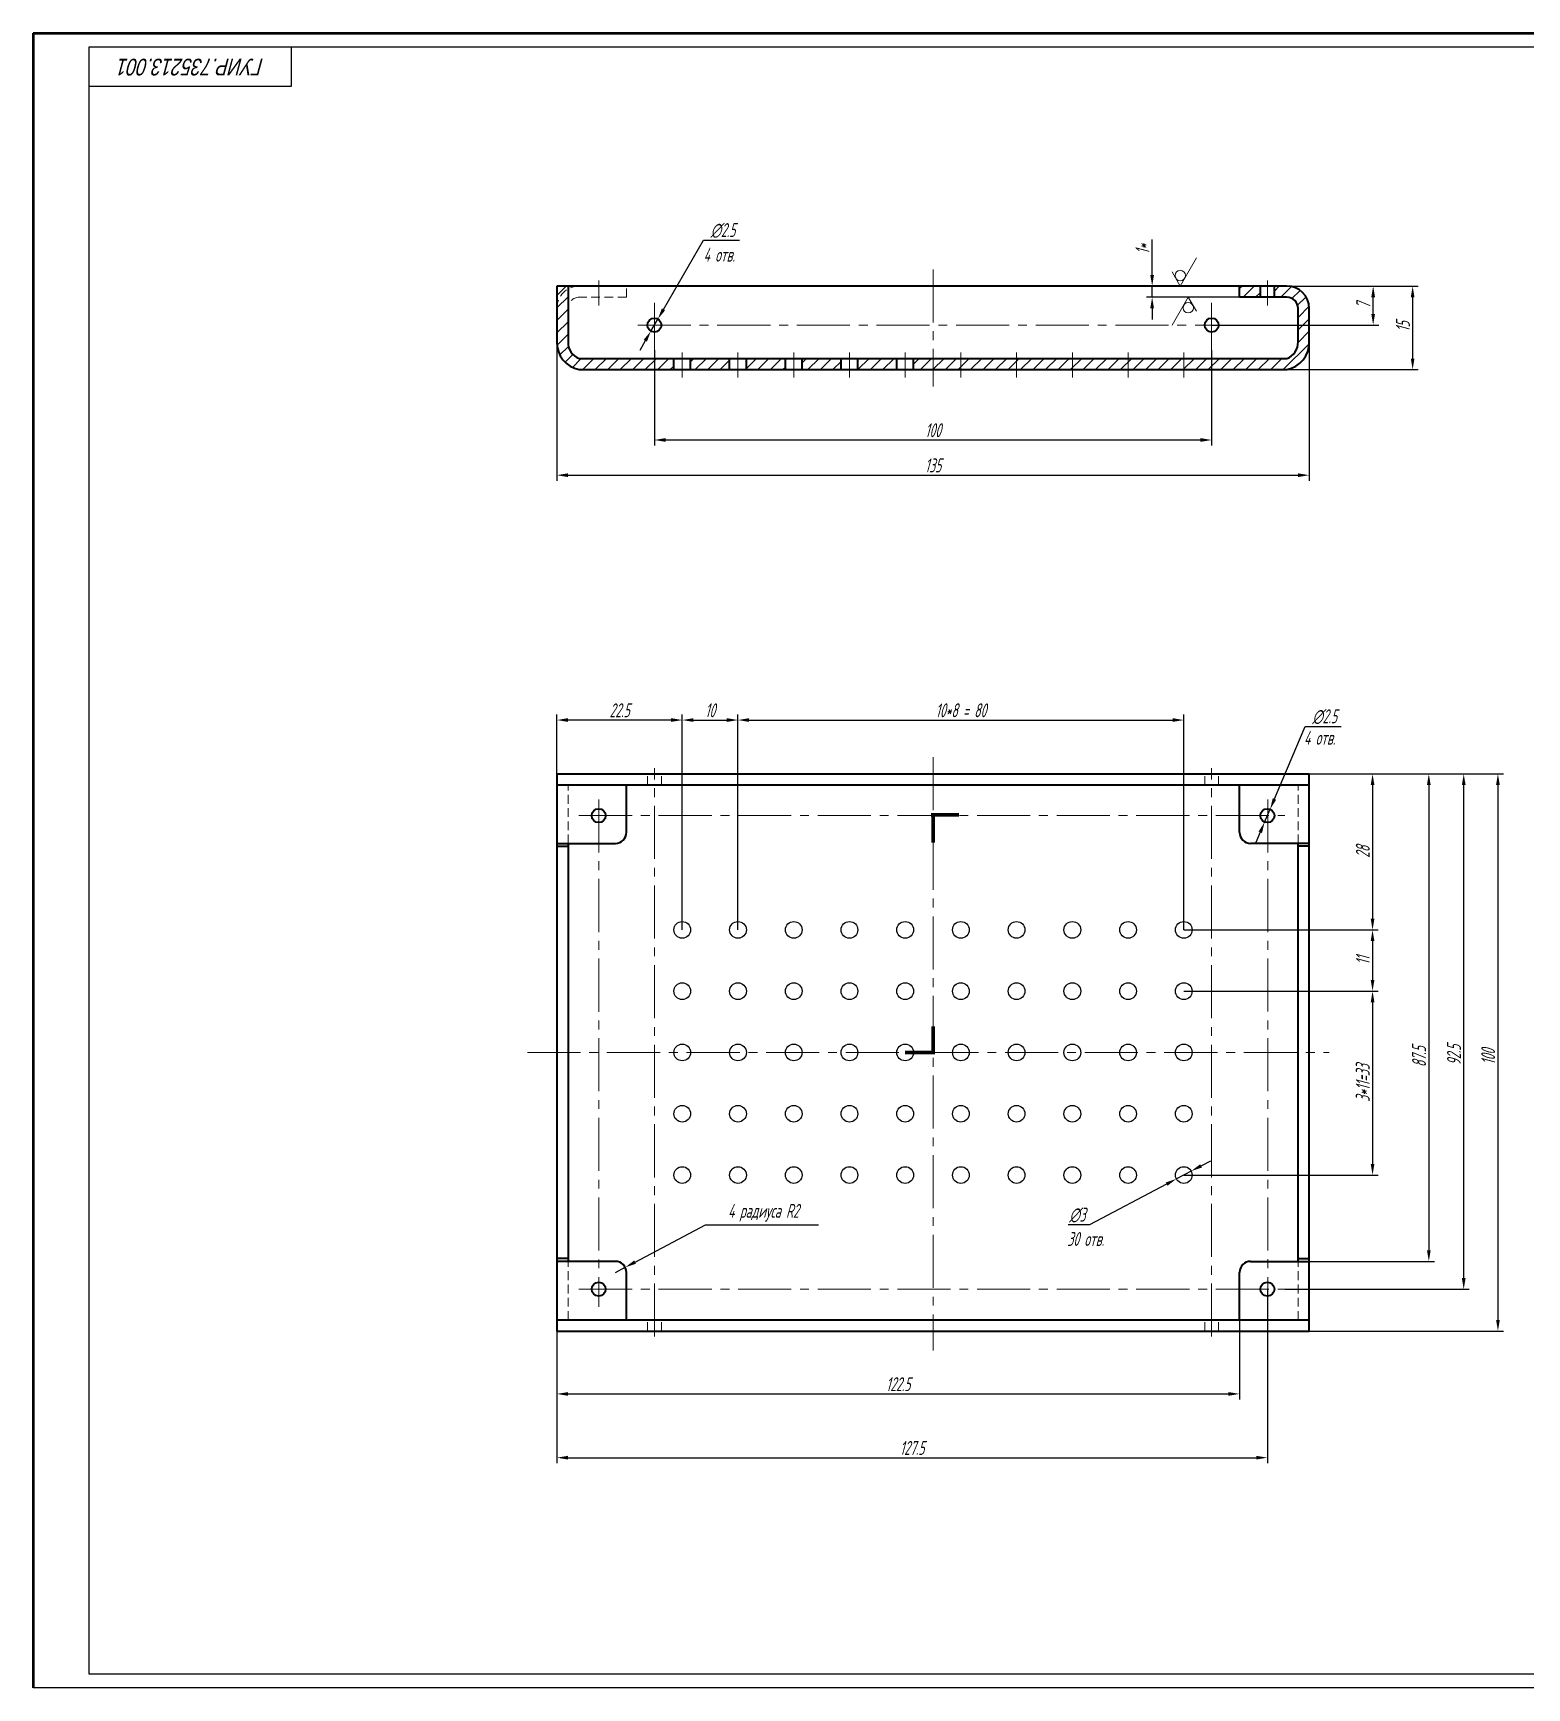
# Model space of a CAD drawing. Header units: millimetres. Extents: x 4478846 to 4492776, y 3796523 to 3799112.
# Drawn here: x 4490156 to 4490692, y 3797045 to 3797639 of the extents above; entities that cross this region are included whole.
import ezdxf

# ---------------------------------------------------------------- set-up
doc = ezdxf.new("R2010")
doc.units = ezdxf.units.MM
doc.linetypes.add('CENTER2', pattern=[28.575, 19.05, -3.175, 3.175, -3.175])
doc.linetypes.add('HIDDEN2', pattern=[4.7625, 3.175, -1.5875])
doc.layers.get('0').update_dxf_attribs({"lineweight": 25})
doc.layers.get('Defpoints').update_dxf_attribs({"color": 5})
for name, color, linetype, lineweight in [('1', 1, 'Continuous', 40), ('2', 3, 'CENTER2', 20), ('3', 2, 'HIDDEN2', 20), ('dim', 7, 'Continuous', 20), ('Рамка', 7, 'Continuous', 60)]:
    doc.layers.add(name, color=color, linetype=linetype, lineweight=lineweight)
doc.layers.add('RAHMEN025', color=7, linetype='Continuous')
doc.layers.add('Title', color=7, linetype='Continuous')
doc.styles.add('35', font='gostw.shx', dxfattribs={"width": 0.65, "oblique": 15, "height": 3.5})
doc.styles.add('5', font='gostw.shx', dxfattribs={"width": 0.75, "oblique": 15, "height": 5})
doc.styles.add('ESKD', font='standarteskd.shx', dxfattribs={"width": 0.8, "oblique": 15})
doc.dimstyles.new('BUT$0', dxfattribs={"dimtxt": 3.5, "dimasz": 4, "dimexe": 2, "dimexo": 0, "dimgap": 1, "dimtad": 1, "dimdec": 4, "dimzin": 9, "dimdsep": 46, "dimtxsty": '35', "dimcen": 0, "dimclrd": 256, "dimclre": 256, "dimclrt": 256, "dimadec": 0, "dimazin": 0, "dimtfac": 0.7, "dimtdec": 4, "dimtmove": 0, "dimatfit": 0, "dimfxl": 1, "dimtolj": 1, "dimtzin": 9, "dimarcsym": 0})
doc.dimstyles.new('BUT$3', dxfattribs={"dimtxt": 3.5, "dimasz": 4, "dimexe": 2, "dimexo": 0, "dimgap": 1, "dimtad": 1, "dimtoh": 1, "dimdec": 4, "dimzin": 9, "dimdsep": 46, "dimtxsty": '35', "dimcen": 0, "dimclrd": 256, "dimclre": 256, "dimclrt": 256, "dimadec": 0, "dimazin": 0, "dimtfac": 0.7, "dimtdec": 4, "dimtmove": 0, "dimatfit": 0, "dimfxl": 1, "dimtolj": 1, "dimtzin": 9, "dimarcsym": 0})
doc.dimstyles.new('BUT$4', dxfattribs={"dimtxt": 3.5, "dimasz": 4, "dimexe": 2, "dimexo": 0, "dimgap": 1, "dimtad": 1, "dimtih": 1, "dimtoh": 1, "dimdec": 4, "dimzin": 9, "dimdsep": 46, "dimtxsty": '35', "dimcen": 0, "dimclrd": 256, "dimclre": 256, "dimclrt": 256, "dimadec": 0, "dimazin": 0, "dimtfac": 0.7, "dimtdec": 4, "dimtmove": 0, "dimatfit": 3, "dimfxl": 1, "dimtolj": 1, "dimtzin": 9, "dimarcsym": 0})

# ---------------------------------------------------------------- blocks, each defined once
blk = doc.blocks.new('*D297')
at = {"layer": 'Defpoints', "color": 0, "transparency": 16777216}
for p in [(4490605.73, 3797548.19), (4490605.73, 3797518.19), (4490650.87, 3797518.19)]:
    blk.add_point(p, dxfattribs=at)
at = {"layer": 'dim', "lineweight": -2, "transparency": 16777216}
for p, q in [((4490605.73, 3797548.19), (4490652.87, 3797548.19)), ((4490650.87, 3797544.19), (4490650.87, 3797522.19)), ((4490605.73, 3797518.19), (4490652.87, 3797518.19))]:
    blk.add_line(p, q, dxfattribs=at)
at = {"layer": 'dim', "transparency": 16777216}
for points in [[(4490650.2, 3797544.19), (4490651.53, 3797544.19), (4490650.87, 3797548.19)], [(4490650.2, 3797522.19), (4490651.53, 3797522.19), (4490650.87, 3797518.19)]]:
    blk.add_solid(points, dxfattribs=at)
at = {"layer": 'dim', "transparency": 16777216, "insert": (4490647.37, 3797533.69), "char_height": 5, "attachment_point": 5, "rotation": 90, "style": '5'}
blk.add_mtext('\\A1;15', dxfattribs=at)
blk = doc.blocks.new('*D298')
at = {"layer": 'Defpoints', "color": 0, "transparency": 16777216}
for p in [(4490343.73, 3797528.19), (4490613.73, 3797528.19), (4490613.73, 3797480.31)]:
    blk.add_point(p, dxfattribs=at)
at = {"layer": 'dim', "lineweight": -2, "transparency": 16777216}
for p, q in [((4490343.73, 3797528.19), (4490343.73, 3797478.31)), ((4490613.73, 3797528.19), (4490613.73, 3797478.31)), ((4490347.73, 3797480.31), (4490609.73, 3797480.31))]:
    blk.add_line(p, q, dxfattribs=at)
at = {"layer": 'dim', "transparency": 16777216}
for points in [[(4490347.73, 3797480.97), (4490347.73, 3797479.64), (4490343.73, 3797480.31)], [(4490609.73, 3797480.97), (4490609.73, 3797479.64), (4490613.73, 3797480.31)]]:
    blk.add_solid(points, dxfattribs=at)
at = {"layer": 'dim', "transparency": 16777216, "insert": (4490478.73, 3797483.81), "char_height": 5, "attachment_point": 5, "style": '5'}
blk.add_mtext('\\A1;135', dxfattribs=at)
blk = doc.blocks.new('*D299')
at = {"layer": 'Defpoints', "color": 0, "transparency": 16777216}
for p in [(4490378.73, 3797525.19), (4490578.73, 3797525.19), (4490578.73, 3797492.94)]:
    blk.add_point(p, dxfattribs=at)
at = {"layer": 'dim', "lineweight": -2, "transparency": 16777216}
for p, q in [((4490378.73, 3797525.19), (4490378.73, 3797490.94)), ((4490578.73, 3797525.19), (4490578.73, 3797490.94)), ((4490382.73, 3797492.94), (4490574.73, 3797492.94))]:
    blk.add_line(p, q, dxfattribs=at)
at = {"layer": 'dim', "transparency": 16777216}
for points in [[(4490382.73, 3797493.61), (4490382.73, 3797492.28), (4490378.73, 3797492.94)], [(4490574.73, 3797493.61), (4490574.73, 3797492.28), (4490578.73, 3797492.94)]]:
    blk.add_solid(points, dxfattribs=at)
at = {"layer": 'dim', "transparency": 16777216, "insert": (4490478.73, 3797496.44), "char_height": 5, "attachment_point": 5, "style": '5'}
blk.add_mtext('\\A1;100', dxfattribs=at)
blk = doc.blocks.new('*D300')
at = {"layer": 'Defpoints', "color": 0, "transparency": 16777216}
for p in [(4490613.73, 3797548.19), (4490636.7, 3797548.19), (4490578.73, 3797534.19)]:
    blk.add_point(p, dxfattribs=at)
at = {"layer": 'dim', "lineweight": -2, "transparency": 16777216}
for p, q in [((4490613.73, 3797548.19), (4490638.7, 3797548.19)), ((4490636.7, 3797538.19), (4490636.7, 3797544.19)), ((4490578.73, 3797534.19), (4490638.7, 3797534.19))]:
    blk.add_line(p, q, dxfattribs=at)
at = {"layer": 'dim', "transparency": 16777216}
for points in [[(4490636.03, 3797544.19), (4490637.37, 3797544.19), (4490636.7, 3797548.19)], [(4490636.03, 3797538.19), (4490637.37, 3797538.19), (4490636.7, 3797534.19)]]:
    blk.add_solid(points, dxfattribs=at)
at = {"layer": 'dim', "transparency": 16777216, "insert": (4490633.2, 3797541.19), "char_height": 5, "attachment_point": 5, "rotation": 90, "style": '5'}
blk.add_mtext('\\A1;7', dxfattribs=at)
blk = doc.blocks.new('*D301')
at = {"layer": 'Defpoints', "color": 0, "transparency": 16777216}
for p in [(4490613.73, 3797373.1), (4490669.2, 3797373.1), (4490605.01, 3797188.1)]:
    blk.add_point(p, dxfattribs=at)
at = {"layer": 'dim', "lineweight": -2, "transparency": 16777216}
for p, q in [((4490613.73, 3797373.1), (4490671.2, 3797373.1)), ((4490669.2, 3797192.1), (4490669.2, 3797369.1)), ((4490605.01, 3797188.1), (4490671.2, 3797188.1))]:
    blk.add_line(p, q, dxfattribs=at)
at = {"layer": 'dim', "transparency": 16777216}
for points in [[(4490668.54, 3797369.1), (4490669.87, 3797369.1), (4490669.2, 3797373.1)], [(4490668.54, 3797192.1), (4490669.87, 3797192.1), (4490669.2, 3797188.1)]]:
    blk.add_solid(points, dxfattribs=at)
at = {"layer": 'dim', "transparency": 16777216, "insert": (4490665.7, 3797272.17), "char_height": 5, "attachment_point": 5, "rotation": 90, "style": '5'}
blk.add_mtext('\\A1;92.5', dxfattribs=at)
blk = doc.blocks.new('*D306')
at = {"layer": 'Defpoints', "color": 0, "transparency": 16777216}
for p in [(4490613.73, 3797373.1), (4490613.73, 3797173.1), (4490681.48, 3797173.1)]:
    blk.add_point(p, dxfattribs=at)
at = {"layer": 'dim', "lineweight": -2, "transparency": 16777216}
for p, q in [((4490613.73, 3797373.1), (4490683.48, 3797373.1)), ((4490681.48, 3797369.1), (4490681.48, 3797177.1)), ((4490613.73, 3797173.1), (4490683.48, 3797173.1))]:
    blk.add_line(p, q, dxfattribs=at)
at = {"layer": 'dim', "transparency": 16777216}
for points in [[(4490680.81, 3797369.1), (4490682.14, 3797369.1), (4490681.48, 3797373.1)], [(4490680.81, 3797177.1), (4490682.14, 3797177.1), (4490681.48, 3797173.1)]]:
    blk.add_solid(points, dxfattribs=at)
at = {"layer": 'dim', "transparency": 16777216, "insert": (4490677.98, 3797271.55), "char_height": 5, "attachment_point": 5, "rotation": 90, "style": '5'}
blk.add_mtext('\\A1;100', dxfattribs=at)
blk = doc.blocks.new('*D307')
at = {"layer": 'Defpoints', "color": 0, "transparency": 16777216}
for p in [(4490343.73, 3797177.1), (4490588.73, 3797177.1), (4490588.73, 3797150.52)]:
    blk.add_point(p, dxfattribs=at)
at = {"layer": 'dim', "lineweight": -2, "transparency": 16777216}
for p, q in [((4490343.73, 3797177.1), (4490343.73, 3797148.52)), ((4490588.73, 3797177.1), (4490588.73, 3797148.52)), ((4490347.73, 3797150.52), (4490584.73, 3797150.52))]:
    blk.add_line(p, q, dxfattribs=at)
at = {"layer": 'dim', "transparency": 16777216}
for points in [[(4490347.73, 3797151.18), (4490347.73, 3797149.85), (4490343.73, 3797150.52)], [(4490584.73, 3797151.18), (4490584.73, 3797149.85), (4490588.73, 3797150.52)]]:
    blk.add_solid(points, dxfattribs=at)
at = {"layer": 'dim', "transparency": 16777216, "insert": (4490466.23, 3797154.02), "char_height": 5, "attachment_point": 5, "style": '5'}
blk.add_mtext('\\A1;122.5', dxfattribs=at)
blk = doc.blocks.new('*D302')
at = {"layer": 'Defpoints', "color": 0, "transparency": 16777216}
for p in [(4490613.73, 3797373.1), (4490613.73, 3797198.1), (4490656.68, 3797198.1)]:
    blk.add_point(p, dxfattribs=at)
at = {"layer": 'dim', "lineweight": -2, "transparency": 16777216}
for p, q in [((4490613.73, 3797373.1), (4490658.68, 3797373.1)), ((4490656.68, 3797369.1), (4490656.68, 3797202.1)), ((4490613.73, 3797198.1), (4490658.68, 3797198.1))]:
    blk.add_line(p, q, dxfattribs=at)
at = {"layer": 'dim', "transparency": 16777216}
for points in [[(4490656.01, 3797369.1), (4490657.34, 3797369.1), (4490656.68, 3797373.1)], [(4490656.01, 3797202.1), (4490657.34, 3797202.1), (4490656.68, 3797198.1)]]:
    blk.add_solid(points, dxfattribs=at)
at = {"layer": 'dim', "transparency": 16777216, "insert": (4490653.18, 3797271.57), "char_height": 5, "attachment_point": 5, "rotation": 90, "style": '5'}
blk.add_mtext('\\A1;87.5', dxfattribs=at)
blk = doc.blocks.new('*D308')
at = {"layer": 'Defpoints', "color": 0, "transparency": 16777216}
for p in [(4490599.71, 3797360.4), (4490597.75, 3797355.8)]:
    blk.add_point(p, dxfattribs=at)
at = {"layer": 'dim', "lineweight": -2, "transparency": 16777216}
for p, q in [((4490601.28, 3797364.08), (4490612.35, 3797390.09)), ((4490612.35, 3797390.09), (4490625.23, 3797390.09)), ((4490597.75, 3797355.8), (4490599.71, 3797360.4)), ((4490596.19, 3797352.12), (4490594.62, 3797348.44))]:
    blk.add_line(p, q, dxfattribs=at)
at = {"layer": 'dim', "transparency": 16777216}
for points in [[(4490600.67, 3797364.34), (4490601.89, 3797363.82), (4490599.71, 3797360.4)], [(4490595.57, 3797352.38), (4490596.8, 3797351.85), (4490597.75, 3797355.8)]]:
    blk.add_solid(points, dxfattribs=at)
at = {"layer": 'dim', "transparency": 16777216, "insert": (4490619.29, 3797393.59), "char_height": 5, "attachment_point": 5, "style": '5'}
blk.add_mtext('\\A1;∅2.5', dxfattribs=at)
blk = doc.blocks.new('*D303')
at = {"layer": 'Defpoints', "color": 0, "transparency": 16777216}
for p in [(4490364.73, 3797194.1), (4490368.27, 3797195.97)]:
    blk.add_point(p, dxfattribs=at)
at = {"layer": 'dim', "lineweight": -2, "transparency": 16777216}
for p, q in [((4490371.8, 3797197.84), (4490397.05, 3797211.21)), ((4490397.05, 3797211.21), (4490437.62, 3797211.21)), ((4490364.73, 3797194.1), (4490368.27, 3797195.97))]:
    blk.add_line(p, q, dxfattribs=at)
blk.add_arc((4490364.73, 3797194.1), 4, 0, 56.55608, dxfattribs=at)
at = {"layer": 'dim', "transparency": 16777216}
blk.add_solid([(4490371.49, 3797198.43), (4490372.11, 3797197.25), (4490368.27, 3797195.97)], dxfattribs=at)
at = {"layer": 'dim', "transparency": 16777216, "insert": (4490417.84, 3797215.55), "char_height": 5, "attachment_point": 5, "style": '5'}
blk.add_mtext('\\A1;4 радиуса R2', dxfattribs=at)
blk = doc.blocks.new('*D304')
at = {"layer": 'Defpoints', "color": 0, "transparency": 16777216}
for p in [(4490557.38, 3797544.19), (4490592.73, 3797548.19), (4490592.73, 3797544.19)]:
    blk.add_point(p, dxfattribs=at)
at = {"layer": 'dim', "lineweight": -2, "transparency": 16777216}
for p, q in [((4490557.38, 3797552.19), (4490557.38, 3797564.94)), ((4490592.73, 3797548.19), (4490555.38, 3797548.19)), ((4490592.73, 3797544.19), (4490555.38, 3797544.19)), ((4490557.38, 3797544.19), (4490557.38, 3797548.19)), ((4490557.38, 3797540.19), (4490557.38, 3797536.19))]:
    blk.add_line(p, q, dxfattribs=at)
at = {"layer": 'dim', "transparency": 16777216}
for points in [[(4490556.71, 3797552.19), (4490558.05, 3797552.19), (4490557.38, 3797548.19)], [(4490556.71, 3797540.19), (4490558.05, 3797540.19), (4490557.38, 3797544.19)]]:
    blk.add_solid(points, dxfattribs=at)
at = {"layer": 'dim', "transparency": 16777216, "insert": (4490553.88, 3797561.49), "char_height": 5, "attachment_point": 5, "rotation": 90, "style": '5'}
blk.add_mtext('\\A1;1*', dxfattribs=at)
blk = doc.blocks.new('sh2')
at = {"linetype": 'Continuous'}
for q in [(3.23, 5.6), (-1.62, 2.81)]:
    blk.add_line((0, 0), q, dxfattribs=at)
blk.add_circle((0, 2.1), 1.05, dxfattribs=at)
blk = doc.blocks.new('*D309')
at = {"layer": 'Defpoints', "color": 0, "transparency": 16777216}
for p in [(4490343.73, 3797392.41), (4490343.73, 3797373.1), (4490388.73, 3797317.1)]:
    blk.add_point(p, dxfattribs=at)
at = {"layer": 'dim', "lineweight": -2, "transparency": 16777216}
for p, q in [((4490343.73, 3797373.1), (4490343.73, 3797394.41)), ((4490384.73, 3797392.41), (4490347.73, 3797392.41)), ((4490388.73, 3797317.1), (4490388.73, 3797394.41))]:
    blk.add_line(p, q, dxfattribs=at)
at = {"layer": 'dim', "transparency": 16777216}
for points in [[(4490347.73, 3797393.08), (4490347.73, 3797391.75), (4490343.73, 3797392.41)], [(4490384.73, 3797393.08), (4490384.73, 3797391.75), (4490388.73, 3797392.41)]]:
    blk.add_solid(points, dxfattribs=at)
at = {"layer": 'dim', "transparency": 16777216, "insert": (4490366.23, 3797395.91), "char_height": 5, "attachment_point": 5, "style": '5'}
blk.add_mtext('\\A1;22.5', dxfattribs=at)
blk = doc.blocks.new('*D310')
at = {"layer": 'Defpoints', "color": 0, "transparency": 16777216}
for p in [(4490408.73, 3797392.41), (4490388.73, 3797317.1), (4490408.73, 3797317.1)]:
    blk.add_point(p, dxfattribs=at)
at = {"layer": 'dim', "lineweight": -2, "transparency": 16777216}
for p, q in [((4490388.73, 3797317.1), (4490388.73, 3797394.41)), ((4490392.73, 3797392.41), (4490404.73, 3797392.41)), ((4490408.73, 3797317.1), (4490408.73, 3797394.41))]:
    blk.add_line(p, q, dxfattribs=at)
at = {"layer": 'dim', "transparency": 16777216}
for points in [[(4490392.73, 3797393.08), (4490392.73, 3797391.75), (4490388.73, 3797392.41)], [(4490404.73, 3797393.08), (4490404.73, 3797391.75), (4490408.73, 3797392.41)]]:
    blk.add_solid(points, dxfattribs=at)
at = {"layer": 'dim', "transparency": 16777216, "insert": (4490398.73, 3797395.91), "char_height": 5, "attachment_point": 5, "style": '5'}
blk.add_mtext('\\A1;10', dxfattribs=at)
blk = doc.blocks.new('*D311')
at = {"layer": 'Defpoints', "color": 0, "transparency": 16777216}
for p in [(4490568.73, 3797392.41), (4490408.73, 3797317.1), (4490568.73, 3797317.1)]:
    blk.add_point(p, dxfattribs=at)
at = {"layer": 'dim', "lineweight": -2, "transparency": 16777216}
for p, q in [((4490408.73, 3797317.1), (4490408.73, 3797394.41)), ((4490412.73, 3797392.41), (4490564.73, 3797392.41)), ((4490568.73, 3797317.1), (4490568.73, 3797394.41))]:
    blk.add_line(p, q, dxfattribs=at)
at = {"layer": 'dim', "transparency": 16777216}
for points in [[(4490412.73, 3797393.08), (4490412.73, 3797391.75), (4490408.73, 3797392.41)], [(4490564.73, 3797393.08), (4490564.73, 3797391.75), (4490568.73, 3797392.41)]]:
    blk.add_solid(points, dxfattribs=at)
at = {"layer": 'dim', "transparency": 16777216, "insert": (4490488.73, 3797395.91), "char_height": 5, "attachment_point": 5, "style": '5'}
blk.add_mtext('\\A1;10*8 = 80', dxfattribs=at)
blk = doc.blocks.new('*D305')
at = {"layer": 'Defpoints', "color": 0, "transparency": 16777216}
for p in [(4490568.73, 3797373.1), (4490568.73, 3797317.1), (4490636.48, 3797317.1)]:
    blk.add_point(p, dxfattribs=at)
at = {"layer": 'dim', "lineweight": -2, "transparency": 16777216}
for p, q in [((4490568.73, 3797373.1), (4490638.48, 3797373.1)), ((4490636.48, 3797369.1), (4490636.48, 3797321.1)), ((4490568.73, 3797317.1), (4490638.48, 3797317.1))]:
    blk.add_line(p, q, dxfattribs=at)
at = {"layer": 'dim', "transparency": 16777216}
for points in [[(4490635.82, 3797369.1), (4490637.15, 3797369.1), (4490636.48, 3797373.1)], [(4490635.82, 3797321.1), (4490637.15, 3797321.1), (4490636.48, 3797317.1)]]:
    blk.add_solid(points, dxfattribs=at)
at = {"layer": 'dim', "transparency": 16777216, "insert": (4490632.98, 3797345.1), "char_height": 5, "attachment_point": 5, "rotation": 90, "style": '5'}
blk.add_mtext('\\A1;28', dxfattribs=at)
blk = doc.blocks.new('*D312')
at = {"layer": 'Defpoints', "color": 0, "transparency": 16777216}
for p in [(4490568.73, 3797317.1), (4490568.73, 3797295.1), (4490636.48, 3797295.1)]:
    blk.add_point(p, dxfattribs=at)
at = {"layer": 'dim', "lineweight": -2, "transparency": 16777216}
for p, q in [((4490568.73, 3797317.1), (4490638.48, 3797317.1)), ((4490636.48, 3797313.1), (4490636.48, 3797299.1)), ((4490568.73, 3797295.1), (4490638.48, 3797295.1))]:
    blk.add_line(p, q, dxfattribs=at)
at = {"layer": 'dim', "transparency": 16777216}
for points in [[(4490635.82, 3797313.1), (4490637.15, 3797313.1), (4490636.48, 3797317.1)], [(4490635.82, 3797299.1), (4490637.15, 3797299.1), (4490636.48, 3797295.1)]]:
    blk.add_solid(points, dxfattribs=at)
at = {"layer": 'dim', "transparency": 16777216, "insert": (4490632.98, 3797306.1), "char_height": 5, "attachment_point": 5, "rotation": 90, "style": '5'}
blk.add_mtext('\\A1;11', dxfattribs=at)
blk = doc.blocks.new('*D313')
at = {"layer": 'Defpoints', "color": 0, "transparency": 16777216}
for p in [(4490568.73, 3797295.1), (4490568.73, 3797229.1), (4490636.48, 3797229.1)]:
    blk.add_point(p, dxfattribs=at)
at = {"layer": 'dim', "lineweight": -2, "transparency": 16777216}
for p, q in [((4490568.73, 3797295.1), (4490638.48, 3797295.1)), ((4490636.48, 3797291.1), (4490636.48, 3797233.1)), ((4490568.73, 3797229.1), (4490638.48, 3797229.1))]:
    blk.add_line(p, q, dxfattribs=at)
at = {"layer": 'dim', "transparency": 16777216}
for points in [[(4490635.82, 3797291.1), (4490637.15, 3797291.1), (4490636.48, 3797295.1)], [(4490635.82, 3797233.1), (4490637.15, 3797233.1), (4490636.48, 3797229.1)]]:
    blk.add_solid(points, dxfattribs=at)
at = {"layer": 'dim', "transparency": 16777216, "insert": (4490632.98, 3797262.1), "char_height": 5, "attachment_point": 5, "rotation": 90, "style": '5'}
blk.add_mtext('\\A1;3*11=33', dxfattribs=at)
blk = doc.blocks.new('*D314')
at = {"layer": 'Defpoints', "color": 0, "transparency": 16777216}
for p in [(4490598.73, 3797188.1), (4490343.73, 3797180.86), (4490598.73, 3797127.64)]:
    blk.add_point(p, dxfattribs=at)
at = {"layer": 'dim', "lineweight": -2, "transparency": 16777216}
for p, q in [((4490598.73, 3797188.1), (4490598.73, 3797125.64)), ((4490343.73, 3797180.86), (4490343.73, 3797125.64)), ((4490347.73, 3797127.64), (4490594.73, 3797127.64))]:
    blk.add_line(p, q, dxfattribs=at)
at = {"layer": 'dim', "transparency": 16777216}
for points in [[(4490347.73, 3797128.31), (4490347.73, 3797126.97), (4490343.73, 3797127.64)], [(4490594.73, 3797128.31), (4490594.73, 3797126.97), (4490598.73, 3797127.64)]]:
    blk.add_solid(points, dxfattribs=at)
at = {"layer": 'dim', "transparency": 16777216, "insert": (4490471.23, 3797131.14), "char_height": 5, "attachment_point": 5, "style": '5'}
blk.add_mtext('\\A1;127.5', dxfattribs=at)
blk = doc.blocks.new('*D315')
at = {"layer": 'Defpoints', "color": 0, "transparency": 16777216}
for p in [(4490571.38, 3797230.5), (4490566.08, 3797227.69)]:
    blk.add_point(p, dxfattribs=at)
at = {"layer": 'dim', "lineweight": -2, "transparency": 16777216}
for p, q in [((4490574.92, 3797232.37), (4490578.46, 3797234.23)), ((4490571.38, 3797230.5), (4490566.08, 3797227.69)), ((4490562.54, 3797225.83), (4490534.89, 3797211.21)), ((4490534.89, 3797211.21), (4490527.19, 3797211.21))]:
    blk.add_line(p, q, dxfattribs=at)
at = {"layer": 'dim', "transparency": 16777216}
for points in [[(4490574.61, 3797232.96), (4490575.23, 3797231.78), (4490571.38, 3797230.5)], [(4490562.23, 3797226.42), (4490562.85, 3797225.24), (4490566.08, 3797227.69)]]:
    blk.add_solid(points, dxfattribs=at)
at = {"layer": 'dim', "transparency": 16777216, "insert": (4490530.54, 3797214.71), "char_height": 5, "attachment_point": 5, "style": '5'}
blk.add_mtext('\\A1;∅3', dxfattribs=at)
blk = doc.blocks.new('*D316')
at = {"layer": 'Defpoints', "color": 0, "transparency": 16777216}
for p in [(4490377.48, 3797532.03), (4490379.99, 3797536.36)]:
    blk.add_point(p, dxfattribs=at)
at = {"layer": 'dim', "lineweight": -2, "transparency": 16777216}
for p, q in [((4490381.99, 3797539.82), (4490396.4, 3797564.63)), ((4490396.4, 3797564.63), (4490409.27, 3797564.63)), ((4490377.48, 3797532.03), (4490379.99, 3797536.36)), ((4490375.47, 3797528.57), (4490373.46, 3797525.11))]:
    blk.add_line(p, q, dxfattribs=at)
at = {"layer": 'dim', "transparency": 16777216}
for points in [[(4490381.42, 3797540.15), (4490382.57, 3797539.48), (4490379.99, 3797536.36)], [(4490374.89, 3797528.91), (4490376.05, 3797528.24), (4490377.48, 3797532.03)]]:
    blk.add_solid(points, dxfattribs=at)
at = {"layer": 'dim', "transparency": 16777216, "insert": (4490403.33, 3797568.13), "char_height": 5, "attachment_point": 5, "style": '5'}
blk.add_mtext('\\A1;∅2.5', dxfattribs=at)

msp = doc.modelspace()

# ---------------------------------------------------------------- hatches: boundary and pattern name
h = msp.add_hatch()
h.set_pattern_fill('ANSI31', color=256)
h.set_pattern_definition([(45, (4488762.7437, 3797194.1556), (-2.245064, 2.245064), [])])
h.paths.add_polyline_path([(4490347.73239, 3797548.19382), (4490343.73239, 3797548.19382), (4490343.73239, 3797540.19382, -0.267949192), (4490347.73239, 3797547.12202)])
h.paths.add_polyline_path([(4490347.73239, 3797547.12202, 0.267949192), (4490343.73239, 3797540.19382), (4490343.73239, 3797528.19382, 0.365937887), (4490351.73239, 3797518.19382), (4490385.73239, 3797518.19382), (4490385.73239, 3797522.19382), (4490351.73239, 3797522.19382, -0.324935852), (4490347.73239, 3797528.19382)])
h.paths.add_polyline_path([(4490405.73239, 3797522.19382), (4490391.73239, 3797522.19382), (4490391.73239, 3797518.19382), (4490405.73239, 3797518.19382)])
h.paths.add_polyline_path([(4490425.73239, 3797522.19382), (4490411.73239, 3797522.19382), (4490411.73239, 3797518.19382), (4490425.73239, 3797518.19382)])
h.paths.add_polyline_path([(4490445.73239, 3797522.19382), (4490431.73239, 3797522.19382), (4490431.73239, 3797518.19382), (4490445.73239, 3797518.19382)])
h.paths.add_polyline_path([(4490465.73239, 3797522.19382), (4490451.73239, 3797522.19382), (4490451.73239, 3797518.19382), (4490465.73239, 3797518.19382)])
h.paths.add_polyline_path([(4490478.73239, 3797522.19382), (4490471.73239, 3797522.19382), (4490471.73239, 3797518.19382), (4490478.73239, 3797518.19382)])
h.paths.add_polyline_path([(4490488.73239, 3797522.19382), (4490478.73239, 3797522.19382), (4490478.73239, 3797518.19382), (4490488.73239, 3797518.19382)])
h.paths.add_polyline_path([(4490508.73239, 3797522.19382), (4490488.73239, 3797522.19382), (4490488.73239, 3797518.19382), (4490508.73239, 3797518.19382)])
h.paths.add_polyline_path([(4490528.73239, 3797522.19382), (4490508.73239, 3797522.19382), (4490508.73239, 3797518.19382), (4490528.73239, 3797518.19382)])
h.paths.add_polyline_path([(4490548.73239, 3797522.19382), (4490528.73239, 3797522.19382), (4490528.73239, 3797518.19382), (4490548.73239, 3797518.19382)])
h.paths.add_polyline_path([(4490568.73239, 3797522.19382), (4490548.73239, 3797522.19382), (4490548.73239, 3797518.19382), (4490568.73239, 3797518.19382)])
h.paths.add_polyline_path([(4490613.73239, 3797528.19382), (4490613.73239, 3797540.19382, 0.414213562), (4490605.73239, 3797548.19382), (4490601.23461, 3797548.19382), (4490601.23461, 3797544.19382), (4490605.73239, 3797544.19382, -0.414213562), (4490609.73239, 3797540.19382), (4490609.73239, 3797528.19382, -0.324935852), (4490605.73239, 3797522.19382), (4490568.73239, 3797522.19382), (4490568.73239, 3797518.19382), (4490605.73239, 3797518.19382, 0.365937887)])
h.paths.add_polyline_path([(4490596.23017, 3797548.19382), (4490588.73239, 3797548.19382), (4490588.73239, 3797544.19382), (4490596.23017, 3797544.19382)], flags=17)

# ---------------------------------------------------------------- linework, layer by layer
for p, q in [((4490990.74925, 3797633.99606), (4490175.74925, 3797633.99606)), ((4490175.74925, 3797633.99606), (4490175.74925, 3797049.99606)), ((4490248.51773, 3797619.99606), (4490248.51773, 3797633.99606)), ((4490175.74925, 3797619.99606), (4490248.49521, 3797619.99606)), ((4490175.74925, 3797049.99606), (4490990.74925, 3797049.99606))]:
    msp.add_line(p, q)
for centre in [(4490388.73239, 3797317.09605), (4490408.73239, 3797317.09605), (4490428.73239, 3797317.09605), (4490448.73239, 3797317.09605), (4490468.73239, 3797317.09605), (4490488.73239, 3797317.09605), (4490508.73239, 3797317.09605), (4490528.73239, 3797317.09605), (4490548.73239, 3797317.09605), (4490568.73239, 3797317.09605), (4490388.73239, 3797295.09605), (4490408.73239, 3797295.09605), (4490428.73239, 3797295.09605), (4490448.73239, 3797295.09605), (4490468.73239, 3797295.09605), (4490488.73239, 3797295.09605), (4490508.73239, 3797295.09605), (4490528.73239, 3797295.09605), (4490548.73239, 3797295.09605), (4490568.73239, 3797295.09605), (4490388.73239, 3797273.09605), (4490408.73239, 3797273.09605), (4490428.73239, 3797273.09605), (4490448.73239, 3797273.09605), (4490468.73239, 3797273.09605), (4490488.73239, 3797273.09605), (4490508.73239, 3797273.09605), (4490528.73239, 3797273.09605), (4490548.73239, 3797273.09605), (4490568.73239, 3797273.09605), (4490388.73239, 3797251.09605), (4490408.73239, 3797251.09605), (4490428.73239, 3797251.09605), (4490448.73239, 3797251.09605), (4490468.73239, 3797251.09605), (4490488.73239, 3797251.09605), (4490508.73239, 3797251.09605), (4490528.73239, 3797251.09605), (4490548.73239, 3797251.09605), (4490568.73239, 3797251.09605), (4490388.73239, 3797229.09605), (4490408.73239, 3797229.09605), (4490428.73239, 3797229.09605), (4490448.73239, 3797229.09605), (4490468.73239, 3797229.09605), (4490488.73239, 3797229.09605), (4490508.73239, 3797229.09605), (4490528.73239, 3797229.09605), (4490548.73239, 3797229.09605), (4490568.73239, 3797229.09605)]:
    msp.add_circle(centre, 3)
at = {"layer": '1'}
for p, q in [((4490605.73239, 3797548.19382), (4490343.73239, 3797548.19382)), ((4490343.73239, 3797548.19382), (4490343.73239, 3797528.19382)), ((4490347.73239, 3797548.19382), (4490347.73239, 3797528.19382)), ((4490588.73239, 3797544.19382), (4490588.73239, 3797548.19382)), ((4490605.73239, 3797544.19382), (4490588.73239, 3797544.19382)), ((4490596.23017, 3797544.19382), (4490596.23017, 3797548.19382)), ((4490601.23461, 3797544.19382), (4490601.23461, 3797548.19382)), ((4490609.73239, 3797528.19382), (4490609.73239, 3797540.19382)), ((4490613.73239, 3797528.19382), (4490613.73239, 3797540.19382)), ((4490351.73239, 3797522.19382), (4490605.73239, 3797522.19382)), ((4490385.73239, 3797518.19382), (4490385.73239, 3797522.19382)), ((4490391.73239, 3797518.19382), (4490391.73239, 3797522.19382)), ((4490405.73239, 3797518.19382), (4490405.73239, 3797522.19382)), ((4490411.73239, 3797518.19382), (4490411.73239, 3797522.19382)), ((4490425.73239, 3797518.19382), (4490425.73239, 3797522.19382)), ((4490431.73239, 3797518.19382), (4490431.73239, 3797522.19382)), ((4490445.73239, 3797518.19382), (4490445.73239, 3797522.19382)), ((4490451.73239, 3797518.19382), (4490451.73239, 3797522.19382)), ((4490465.73239, 3797518.19382), (4490465.73239, 3797522.19382)), ((4490471.73239, 3797518.19382), (4490471.73239, 3797522.19382)), ((4490351.73239, 3797518.19382), (4490605.73239, 3797518.19382)), ((4490343.73239, 3797373.09605), (4490613.73239, 3797373.09605)), ((4490343.73239, 3797373.09605), (4490343.73239, 3797173.09605)), ((4490613.73239, 3797173.09605), (4490613.73239, 3797373.09605)), ((4490613.73239, 3797369.09605), (4490343.73239, 3797369.09605)), ((4490368.73239, 3797352.09605), (4490368.73239, 3797369.09605)), ((4490588.73239, 3797352.09605), (4490588.73239, 3797369.09605)), ((4490343.73239, 3797348.09605), (4490364.73239, 3797348.09605)), ((4490343.73239, 3797347.09605), (4490347.73239, 3797347.09605)), ((4490347.73239, 3797348.09605), (4490347.73239, 3797198.09605)), ((4490613.73239, 3797348.09605), (4490592.73239, 3797348.09605)), ((4490609.73239, 3797198.09605), (4490609.73239, 3797348.09605)), ((4490613.73239, 3797347.09605), (4490609.73239, 3797347.09605)), ((4490347.73239, 3797199.09605), (4490343.73239, 3797199.09605)), ((4490609.73239, 3797199.09605), (4490613.73239, 3797199.09605)), ((4490364.73239, 3797198.09605), (4490343.73239, 3797198.09605)), ((4490368.73239, 3797177.09605), (4490368.73239, 3797194.09605)), ((4490588.73239, 3797177.09605), (4490588.73239, 3797194.09605)), ((4490592.73239, 3797198.09605), (4490613.73239, 3797198.09605)), ((4490343.73239, 3797177.09605), (4490613.73239, 3797177.09605)), ((4490343.73239, 3797173.09605), (4490613.73239, 3797173.09605))]:
    msp.add_line(p, q, dxfattribs=at)
at = {"layer": '1', "const_width": 1.33, "flags": 128}
for points in [[(4490488.04528, 3797358.37863), (4490478.04528, 3797358.37863)], [(4490478.73239, 3797358.37863), (4490478.73239, 3797348.37863)], [(4490478.73239, 3797282.42584), (4490478.73239, 3797272.42584)], [(4490478.73239, 3797273.09605), (4490468.73239, 3797273.09605)]]:
    msp.add_lwpolyline(points, dxfattribs=at)
at = {"layer": '1'}
for centre in [(4490378.73239, 3797534.19382), (4490578.73239, 3797534.19382), (4490358.73239, 3797358.09605), (4490598.73239, 3797358.09605), (4490358.73239, 3797188.09605), (4490598.73239, 3797188.09605)]:
    msp.add_circle(centre, 2.5, dxfattribs=at)
for centre, radius, start, end in [((4490605.73239, 3797540.19382), 8, 0, 90), ((4490605.73239, 3797540.19382), 4, 0, 90), ((4490353.64931, 3797527.92735), 9.9205, 178.46083367, 258.85878285), ((4490353.86128, 3797527.94641), 6.13388, 177.68839303, 249.69174206), ((4490603.6035, 3797527.94641), 6.13388, 290.30825794, 2.31160697), ((4490603.81548, 3797527.92735), 9.9205, 281.14121715, 1.53916633), ((4490364.73239, 3797352.09605), 4, 270, 0), ((4490592.73239, 3797352.09605), 4, 180, 270), ((4490364.73239, 3797194.09605), 4, 0, 90), ((4490592.73239, 3797194.09605), 4, 90, 180)]:
    msp.add_arc(centre, radius, start, end, dxfattribs=at)
at = {"layer": '2'}
for p, q in [((4490358.73239, 3797541.19382), (4490358.73239, 3797550.19382)), ((4490478.73239, 3797554.19382), (4490478.73239, 3797512.19382)), ((4490598.73239, 3797541.19382), (4490598.73239, 3797550.19382)), ((4490378.73239, 3797525.19382), (4490378.73239, 3797542.19382)), ((4490578.73239, 3797525.19382), (4490578.73239, 3797542.19382)), ((4490372.73239, 3797534.19382), (4490584.73239, 3797534.19382)), ((4490388.73239, 3797515.35318), (4490388.73239, 3797524.35318)), ((4490408.73239, 3797515.35318), (4490408.73239, 3797524.35318)), ((4490428.73239, 3797515.35318), (4490428.73239, 3797524.35318)), ((4490448.73239, 3797515.35318), (4490448.73239, 3797524.35318)), ((4490468.73239, 3797515.35318), (4490468.73239, 3797524.35318)), ((4490488.73239, 3797515.35318), (4490488.73239, 3797524.35318)), ((4490508.73239, 3797515.35318), (4490508.73239, 3797524.35318)), ((4490528.73239, 3797515.35318), (4490528.73239, 3797524.35318)), ((4490548.73239, 3797515.35318), (4490548.73239, 3797524.35318)), ((4490568.73239, 3797515.35318), (4490568.73239, 3797524.35318)), ((4490478.73239, 3797379.09605), (4490478.73239, 3797166.10692)), ((4490378.73239, 3797171.09605), (4490378.73239, 3797375.09605)), ((4490578.73239, 3797171.09605), (4490578.73239, 3797375.09605)), ((4490358.73239, 3797363.93159), (4490358.73239, 3797181.80369)), ((4490598.88035, 3797363.93524), (4490598.88035, 3797181.80735)), ((4490351.66271, 3797358.09605), (4490605.01199, 3797358.09605)), ((4490333.14475, 3797273.09605), (4490620.9412, 3797273.09605)), ((4490351.66271, 3797188.09605), (4490605.01199, 3797188.09605))]:
    msp.add_line(p, q, dxfattribs=at)
at = {"layer": '3'}
for p, q in [((4490368.73239, 3797544.19382), (4490351.73239, 3797544.19382)), ((4490368.73239, 3797544.19382), (4490368.73239, 3797548.19382)), ((4490376.23017, 3797369.09605), (4490376.23017, 3797373.09605)), ((4490381.23461, 3797369.09605), (4490381.23461, 3797373.09605)), ((4490576.23017, 3797369.09605), (4490576.23017, 3797373.09605)), ((4490581.23461, 3797369.09605), (4490581.23461, 3797373.09605)), ((4490347.73239, 3797348.09605), (4490347.73239, 3797369.09605)), ((4490609.73239, 3797348.09605), (4490609.73239, 3797369.09605)), ((4490347.73239, 3797177.09605), (4490347.73239, 3797198.09605)), ((4490609.73239, 3797177.09605), (4490609.73239, 3797198.09605)), ((4490376.23017, 3797173.09605), (4490376.23017, 3797177.09605)), ((4490381.23461, 3797173.09605), (4490381.23461, 3797177.09605)), ((4490576.23017, 3797173.09605), (4490576.23017, 3797177.09605)), ((4490581.23461, 3797173.09605), (4490581.23461, 3797177.09605))]:
    msp.add_line(p, q, dxfattribs=at)
for radius in [8, 4]:
    msp.add_arc((4490351.73239, 3797540.19382), radius, 90, 180, dxfattribs=at)
at = {"layer": 'RAHMEN025'}
msp.add_line((4490995.74925, 3797044.99606), (4490155.74925, 3797044.99606), dxfattribs=at)
at = {"layer": 'Рамка'}
for q in [(4490155.74925, 3797044.99606), (4490749.74925, 3797638.99606)]:
    msp.add_line((4490155.74925, 3797638.99606), q, dxfattribs=at)

# ---------------------------------------------------------------- block references
at = {"layer": 'dim', "xscale": 1.8, "yscale": 1.8, "zscale": 1.8}
msp.add_blockref('sh2', (4490567.47004, 3797548.19382), dxfattribs=at)
at = {"layer": 'dim', "xscale": 1.8, "yscale": 1.8, "zscale": 1.8, "rotation": 180}
msp.add_blockref('sh2', (4490570.34304, 3797544.19382), dxfattribs=at)

# ---------------------------------------------------------------- texts
at = {"style": '5', "oblique": 15, "width": 0.75}
for s, p in [('4 отв.', (4490396.36503, 3797556.95738)), ('4 отв.', (4490611.86121, 3797383.54012)), ('30 отв.', (4490526.93688, 3797203.63646))]:
    msp.add_text(s, height=5, dxfattribs=at).set_placement(p)
at = {"layer": 'Title', "insert": (4490212.58204, 3797626.83887), "char_height": 7, "attachment_point": 5, "rotation": 180, "style": 'ESKD'}
msp.add_mtext_dynamic_manual_height_columns('{\\H0.85714x;ГУИР.735213.001} ', width=101.2474268, gutter_width=20, heights=[0], dxfattribs=at)

# ---------------------------------------------------------------- dimensions: what is measured, and where the dimension line sits
at = {"layer": 'dim'}
for p1, p2, picture, middle in [((4490377.47766, 3797532.03149), (4490379.98712, 3797536.35614), '*D316', (4490403.33347, 3797564.63367)), ((4490597.75315, 3797355.79582), (4490599.71163, 3797360.39629), '*D308', (4490619.29064, 3797390.09073)), ((4490571.3849, 3797230.49755), (4490566.07988, 3797227.69456), '*D315', (4490530.54059, 3797211.21443))]:
    dim = msp.add_diameter_dim_2p(p1=p1, p2=p2, dimstyle='BUT$3', override={"dimlfac": 0.5, "dimtxsty": '5'}, dxfattribs=at)
    dim.commit()
    dim.dimension.update_dxf_attribs({"geometry": picture, "text_midpoint": middle, "dimtype": 163})
dim = msp.add_linear_dim(base=(4490557.37937, 3797544.19382), p1=(4490592.73239, 3797548.19382), p2=(4490592.73239, 3797544.19382), angle=270, text='1*', dimstyle='BUT$0', override={"dimlfac": 0.5, "dimtxsty": '5'}, dxfattribs=at)
dim.commit()
dim.dimension.update_dxf_attribs({"geometry": '*D304', "text_midpoint": (4490557.37937, 3797561.49001), "dimtype": 160})
for base, p1, p2, picture, middle in [((4490636.70162, 3797548.19382), (4490578.73239, 3797534.19382), (4490613.73239, 3797548.19382), '*D300', (4490633.20162, 3797541.19382)), ((4490636.48399, 3797317.09605), (4490568.73239, 3797373.09605), (4490568.73239, 3797317.09605), '*D305', (4490632.98399, 3797345.09605)), ((4490636.48399, 3797295.09605), (4490568.73239, 3797317.09605), (4490568.73239, 3797295.09605), '*D312', (4490632.98399, 3797306.09605))]:
    dim = msp.add_linear_dim(base=base, p1=p1, p2=p2, angle=90, dimstyle='BUT$0', override={"dimlfac": 0.5, "dimtxsty": '5'}, dxfattribs=at)
    dim.commit()
    dim.dimension.update_dxf_attribs({"geometry": picture, "text_midpoint": middle})
for base, p1, p2, picture, middle in [((4490650.86614, 3797518.19382), (4490605.73239, 3797548.19382), (4490605.73239, 3797518.19382), '*D297', (4490650.86614, 3797533.69382)), ((4490669.20256, 3797373.09605), (4490605.01199, 3797188.09605), (4490613.73239, 3797373.09605), '*D301', (4490669.20256, 3797272.16833)), ((4490681.47587, 3797173.09605), (4490613.73239, 3797373.09605), (4490613.73239, 3797173.09605), '*D306', (4490681.47587, 3797271.55311)), ((4490656.67803, 3797198.09605), (4490613.73239, 3797373.09605), (4490613.73239, 3797198.09605), '*D302', (4490656.67803, 3797271.57251))]:
    dim = msp.add_linear_dim(base=base, p1=p1, p2=p2, angle=90, dimstyle='BUT$0', override={"dimlfac": 0.5, "dimtxsty": '5'}, dxfattribs=at)
    dim.commit()
    dim.dimension.update_dxf_attribs({"geometry": picture, "text_midpoint": middle, "dimtype": 160})
for base, p1, p2, picture, middle in [((4490613.73239, 3797480.30574), (4490343.73239, 3797528.19382), (4490613.73239, 3797528.19382), '*D298', (4490478.73239, 3797480.30574)), ((4490578.73239, 3797492.94168), (4490378.73239, 3797525.19382), (4490578.73239, 3797525.19382), '*D299', (4490478.73239, 3797492.94168)), ((4490343.73239, 3797392.4137), (4490388.73239, 3797317.09605), (4490343.73239, 3797373.09605), '*D309', (4490366.23239, 3797392.4137))]:
    dim = msp.add_linear_dim(base=base, p1=p1, p2=p2, dimstyle='BUT$0', override={"dimlfac": 0.5, "dimtxsty": '5'}, dxfattribs=at)
    dim.commit()
    dim.dimension.update_dxf_attribs({"geometry": picture, "text_midpoint": middle, "dimtype": 160})
dim = msp.add_linear_dim(base=(4490568.73239, 3797392.4137), p1=(4490408.73239, 3797317.09605), p2=(4490568.73239, 3797317.09605), text='10*8 = <>', dimstyle='BUT$0', override={"dimlfac": 0.5, "dimtxsty": '5'}, dxfattribs=at)
dim.commit()
dim.dimension.update_dxf_attribs({"geometry": '*D311', "text_midpoint": (4490488.73239, 3797395.9137)})
for base, p1, p2, picture, middle in [((4490408.73239, 3797392.4137), (4490388.73239, 3797317.09605), (4490408.73239, 3797317.09605), '*D310', (4490398.73239, 3797395.9137)), ((4490598.73239, 3797127.63973), (4490343.73239, 3797180.86325), (4490598.73239, 3797188.09605), '*D314', (4490471.23239, 3797131.13973)), ((4490588.73239, 3797150.516), (4490343.73239, 3797177.09605), (4490588.73239, 3797177.09605), '*D307', (4490466.23239, 3797154.016))]:
    dim = msp.add_linear_dim(base=base, p1=p1, p2=p2, dimstyle='BUT$0', override={"dimlfac": 0.5, "dimtxsty": '5'}, dxfattribs=at)
    dim.commit()
    dim.dimension.update_dxf_attribs({"geometry": picture, "text_midpoint": middle})
dim = msp.add_linear_dim(base=(4490636.48399, 3797229.09605), p1=(4490568.73239, 3797295.09605), p2=(4490568.73239, 3797229.09605), angle=90, text='3*11=<>', dimstyle='BUT$0', override={"dimlfac": 0.5, "dimtxsty": '5'}, dxfattribs=at)
dim.commit()
dim.dimension.update_dxf_attribs({"geometry": '*D313', "text_midpoint": (4490632.98399, 3797262.09605)})
dim = msp.add_radius_dim(center=(4490364.73239, 3797194.09605), mpoint=(4490368.26719, 3797195.96828), text='4 радиуса <>', dimstyle='BUT$4', override={"dimtih": 0, "dimlfac": 0.5, "dimtxsty": '5', "dimatfit": 0}, dxfattribs=at)
dim.commit()
dim.dimension.update_dxf_attribs({"geometry": '*D303', "text_midpoint": (4490417.83547, 3797211.21443), "dimtype": 164})

doc.saveas('drawing.dxf')
